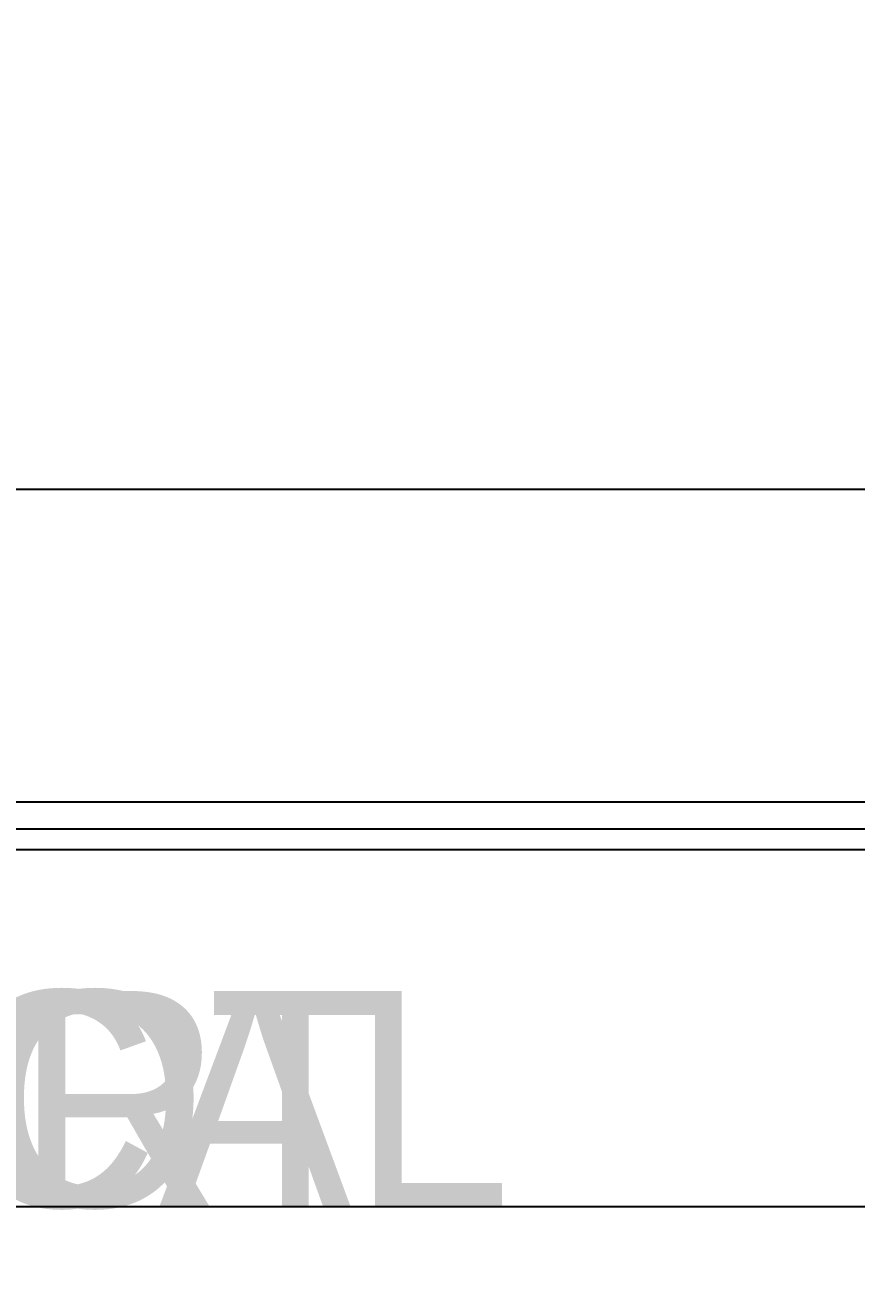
# Model space of a CAD drawing. Extents: x 0 to 323, y 0 to 320.
# Drawn here: x 1.302 to 2.073, y -0.058 to 1.096 of the extents above; entities that cross this region are included whole.
import ezdxf

# ---------------------------------------------------------------- set-up
doc = ezdxf.new("R2010")
doc.units = 0
doc.header["$MEASUREMENT"] = 0
doc.layers.get('0').update_dxf_attribs({"linetype": 'CONTINUOUS'})
for name, color, linetype in [('BOARD_GEOMETRY_OUTLINE', 1, 'CONTINUOUS'), ('ETCH_BOTTOM', 7, 'CONTINUOUS'), ('ETCH_GND', 3, 'CONTINUOUS'), ('ETCH_INT1', 4, 'CONTINUOUS'), ('ETCH_INT2', 5, 'CONTINUOUS')]:
    doc.layers.add(name, color=color, linetype=linetype)

# ---------------------------------------------------------------- blocks, each defined once
blk = doc.blocks.new('F154')
at = {"flags": 2}
for tag in ['SYMBOL_TYPE', 'CDN_TYPE', 'REFDES']:
    blk.add_attdef(tag, (0, 0), '', height=0.2, dxfattribs=at)
blk = doc.blocks.new('F_3500_7CIRC')
at = {"flags": 2}
for tag in ['SYMBOL_TYPE', 'CDN_TYPE', 'REFDES']:
    blk.add_attdef(tag, (0, 0), '', height=0.2, dxfattribs=at)
blk = doc.blocks.new('F91')
at = {"flags": 2}
for tag in ['SYMBOL_TYPE', 'CDN_TYPE', 'REFDES']:
    blk.add_attdef(tag, (0, 0), '', height=0.2, dxfattribs=at)

msp = doc.modelspace()

# ---------------------------------------------------------------- linework, layer by layer
at = {"layer": 'BOARD_GEOMETRY_OUTLINE'}
msp.add_lwpolyline([(0, 116.6), (0, 118.2), (190.2, 118.2), (190.2, 0), (0, 0), (0, 118.2)], dxfattribs=at)
at = {"layer": 'ETCH_BOTTOM'}
msp.add_lwpolyline([(0.135, 0.375), (0.135, 117.746), (189.669, 117.746), (189.669, 0.375)], close=True, dxfattribs=at)
at = {"layer": 'ETCH_GND'}
msp.add_lwpolyline([(189.5, 0.35), (0.1, 0.35), (0.1, 117.55), (189.5, 117.55)], close=True, dxfattribs=at)
at = {"layer": 'ETCH_INT1'}
msp.add_lwpolyline([(189.747, 0.331), (0.416, 0.331), (0.416, 117.577), (189.747, 117.577)], close=True, dxfattribs=at)
at = {"layer": 'ETCH_INT2'}
msp.add_lwpolyline([(189.88, 0.665), (0.485, 0.665), (0.485, 117.596), (189.88, 117.596)], close=True, dxfattribs=at)

# ---------------------------------------------------------------- block references
ref = msp.add_blockref('F_3500_7CIRC', (184, 111.5))
ref.add_attrib('SYMBOL_TYPE', 'MECHANICAL', (0, 0), dxfattribs={"height": 0.2})
ref = msp.add_blockref('F_3500_7CIRC', (6, 111.5))
ref.add_attrib('SYMBOL_TYPE', 'MECHANICAL', (0, 0), dxfattribs={"height": 0.2})
ref = msp.add_blockref('F154', (162.783, 95.049), dxfattribs=dict(xscale=-1, rotation=180))
ref.add_attrib('REFDES', 'VD_ERROR', (0, 0), dxfattribs={"height": 0.2})
ref = msp.add_blockref('F91', (86.5, 9.45), dxfattribs=dict(rotation=90))
ref.add_attrib('REFDES', 'RXXX_BOOT', (0, 0), dxfattribs={"height": 0.2})
ref = msp.add_blockref('F_3500_7CIRC', (184, 7))
ref.add_attrib('SYMBOL_TYPE', 'MECHANICAL', (0, 0), dxfattribs={"height": 0.2})
ref = msp.add_blockref('F_3500_7CIRC', (6, 6))
ref.add_attrib('SYMBOL_TYPE', 'MECHANICAL', (0, 0), dxfattribs={"height": 0.2})

doc.saveas('drawing.dxf')
